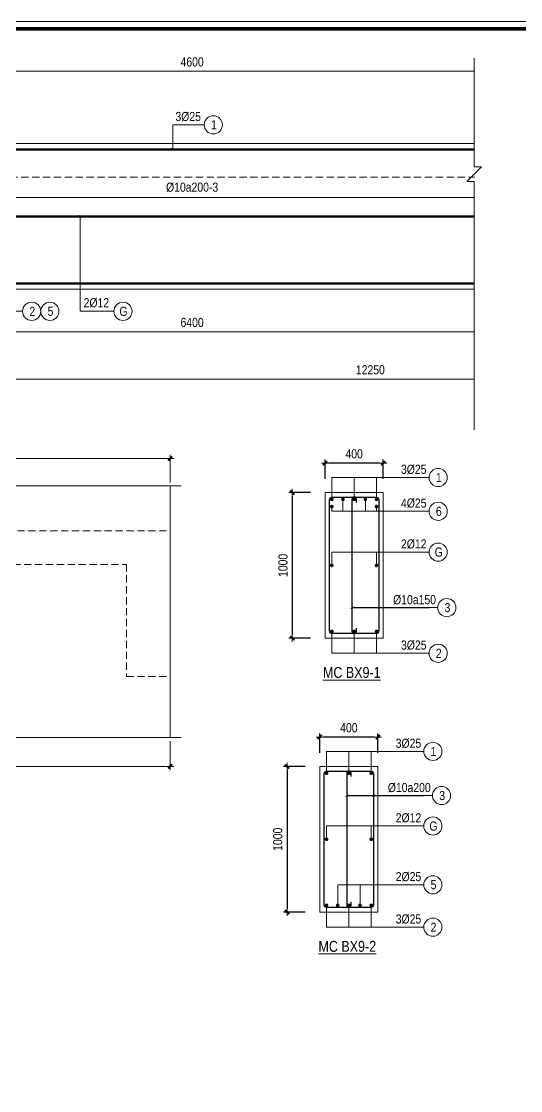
# Model space of a CAD drawing. Header units: millimetres. Extents: x 397144 to 8960116, y 345581 to 674207.
# Drawn here: x 4946229 to 4949661, y 632963 to 640310 of the extents above; entities that cross this region are included whole.
import ezdxf
from ezdxf.enums import TextEntityAlignment as Align
from ezdxf.xclip import XClip

# ---------------------------------------------------------------- set-up
doc = ezdxf.new("R2010")
doc.units = ezdxf.units.MM
doc.header["$XCLIPFRAME"] = 0
doc.header["$PDSIZE"] = -10
doc.linetypes.add('HIDDEN', pattern=[0.375, 0.25, -0.125])
doc.layers.get('0').update_dxf_attribs({"linetype": 'CONTINUOUS'})
doc.layers.get('Defpoints').update_dxf_attribs({"color": 12, "linetype": 'CONTINUOUS'})
for name, color, linetype, lineweight in [('CDAI', 8, 'CONTINUOUS', 30), ('CTHEP', 2, 'CONTINUOUS', 50), ('DBAO', 3, 'CONTINUOUS', 20), ('DGIONG', 4, 'CONTINUOUS', 13), ('KTH', 150, 'CONTINUOUS', 5), ('Net khuat', 8, 'HIDDEN', 13), ('STICK', 1, 'CONTINUOUS', 9), ('TEXT', 7, 'CONTINUOUS', 15)]:
    doc.layers.add(name, color=color, linetype=linetype, lineweight=lineweight)
doc.styles.add('Star-HelCon', font='VHELVCN_0.TTF')
doc.styles.add('TTP-HelCon', font='VHELVCN_0.TTF')
doc.styles.add('VNI-HELVE-CONDENSE', font='VHELVCN_0.TTF')
doc.dimstyles.new('kc-25', dxfattribs={"dimtxt": 62.5, "dimasz": 20, "dimexe": 20, "dimexo": 50, "dimgap": 25, "dimtad": 3, "dimdec": 0, "dimzin": 0, "dimdsep": 46, "dimtxsty": 'VNI-HELVE-CONDENSE', "dimblk": 'DIM', "dimcen": 2.5, "dimclrd": 256, "dimclre": 154, "dimclrt": 7, "dimaunit": 1, "dimadec": 0, "dimazin": 0, "dimtfac": 1, "dimtdec": 0, "dimtix": 1, "dimtmove": 0, "dimatfit": 3, "dimldrblk": 'DOT', "dimfxl": 1, "dimtolj": 1, "dimtzin": 0, "dimarcsym": 0})
doc.dimstyles.new('TTP-25', dxfattribs={"dimscale": 25, "dimtxt": 2.5, "dimasz": 1, "dimexe": 1, "dimexo": 1, "dimgap": 0.09, "dimtad": 0, "dimdec": 4, "dimrnd": 5, "dimzin": 9, "dimdsep": 46, "dimtxsty": 'TTP-HelCon', "dimblk": 'Stick1', "dimcen": 0.09, "dimdle": 1.5, "dimclrd": 256, "dimclre": 256, "dimclrt": 7, "dimadec": 0, "dimazin": 0, "dimtfac": 1, "dimtdec": 4, "dimtmove": 0, "dimatfit": 3, "dimldrblk": '_ArchTick1', "dimfxl": 1, "dimtvp": 1, "dimtolj": 1, "dimtzin": 0, "dimarcsym": 0})

# ---------------------------------------------------------------- blocks, each defined once
blk = doc.blocks.new('Stick1')
at = {"layer": 'STICK'}
h = blk.add_hatch(color=256, dxfattribs=at)
edge = h.paths.add_edge_path()
edge.add_line((0.3, 0.5), (-0.5, -0.3))
edge.add_arc((-0.4, -0.4), 0.141, 135, 315)
edge.add_line((-0.3, -0.5), (0.5, 0.3))
edge.add_arc((0.4, 0.4), 0.141, 315, 495)
blk.add_line((1, 0), (-1, 0), dxfattribs=at)
blk.add_lwpolyline([(0.3, 0.5), (-0.5, -0.3, 1), (-0.3, -0.5), (0.5, 0.3, 1), (0.3, 0.5, 1)], format="xyb", dxfattribs=at)
blk = doc.blocks.new('*D2305')
at = {"layer": 'Defpoints', "color": 0, "transparency": 16777216}
for p in [(9400, -1420), (21650, -1420), (21650, -1618)]:
    blk.add_point(p, dxfattribs=at)
at = {"layer": 'KTH', "lineweight": -2, "transparency": 16777216}
for p, q in [((9400, -1445), (9400, -1643)), ((21650, -1445), (21650, -1643)), ((9425, -1618), (21625, -1618))]:
    blk.add_line(p, q, dxfattribs=at)
at = {"layer": 'KTH', "lineweight": -2, "transparency": 16777216, "xscale": 25, "yscale": 25, "zscale": 25, "rotation": 180}
blk.add_blockref('Stick1', (9400, -1618), dxfattribs=at)
at = {"layer": 'KTH', "lineweight": -2, "transparency": 16777216, "xscale": 25, "yscale": 25, "zscale": 25}
blk.add_blockref('Stick1', (21650, -1618), dxfattribs=at)
at = {"layer": 'KTH', "color": 7, "transparency": 16777216, "insert": (15525, -1554.1), "char_height": 62.5, "attachment_point": 5, "style": 'TTP-HelCon'}
blk.add_mtext('\\A1;12250', dxfattribs=at)
blk = doc.blocks.new('_ArchTick1')
at = {"color": 0, "const_width": 3.81}
blk.add_lwpolyline([(-12.7, -12.7), (12.7, 12.7)], dxfattribs=at)
blk = doc.blocks.new('DIM')
h = blk.add_hatch(color=1)
h.paths.add_polyline_path([(0.49, 0.29, 1), (0.29, 0.49), (-0.19, 0), (0.19, 0)])
h.paths.add_polyline_path([(0.19, 0), (-0.19, 0), (-0.49, -0.29, 1), (-0.29, -0.49)])
at = {"color": 9}
for p, q in [((-0.19, 0), (-1.5, 0)), ((0.19, 0), (1.5, 0))]:
    blk.add_line(p, q, dxfattribs=at)
at = {"color": 1}
for p, q in [((-0.49, -0.29), (0.29, 0.49)), ((-0.29, -0.49), (0.49, 0.29)), ((-0.19, 0), (0.19, 0))]:
    blk.add_line(p, q, dxfattribs=at)
blk.add_arc((-0.39, -0.39), 0.138, 135, 315, dxfattribs=at)
blk = doc.blocks.new('*D2313')
at = {"layer": 'Defpoints', "color": 0, "transparency": 16777216}
for p in [(16600, 497.4), (12000, 308.4), (16600, 308.4)]:
    blk.add_point(p, dxfattribs=at)
at = {"layer": 'KTH', "lineweight": -2, "transparency": 16777216}
for p, q in [((12000, 333.4), (12000, 522.4)), ((16600, 333.4), (16600, 522.4)), ((12025, 497.4), (16575, 497.4))]:
    blk.add_line(p, q, dxfattribs=at)
at = {"layer": 'KTH', "lineweight": -2, "transparency": 16777216, "xscale": 25, "yscale": 25, "zscale": 25, "rotation": 180}
blk.add_blockref('Stick1', (12000, 497.4), dxfattribs=at)
at = {"layer": 'KTH', "lineweight": -2, "transparency": 16777216, "xscale": 25, "yscale": 25, "zscale": 25}
blk.add_blockref('Stick1', (16600, 497.4), dxfattribs=at)
at = {"layer": 'KTH', "color": 7, "transparency": 16777216, "insert": (14300, 561.2), "char_height": 62.5, "attachment_point": 5, "style": 'TTP-HelCon'}
blk.add_mtext('\\A1;4600', dxfattribs=at)
blk = doc.blocks.new('*D2314')
at = {"layer": 'Defpoints', "color": 0, "transparency": 16777216}
for p in [(12000, -230), (16600, -230), (12000, -370)]:
    blk.add_point(p, dxfattribs=at)
at = {"layer": 'KTH', "lineweight": -2, "transparency": 16777216}
for p, q in [((12000, -255), (12000, -395)), ((16600, -255), (16600, -395)), ((16575, -370), (12025, -370))]:
    blk.add_line(p, q, dxfattribs=at)
at = {"layer": 'KTH', "lineweight": -2, "transparency": 16777216, "xscale": 25, "yscale": 25, "zscale": 25, "rotation": 180}
blk.add_blockref('Stick1', (12000, -370), dxfattribs=at)
at = {"layer": 'KTH', "lineweight": -2, "transparency": 16777216, "xscale": 25, "yscale": 25, "zscale": 25}
blk.add_blockref('Stick1', (16600, -370), dxfattribs=at)
at = {"layer": 'KTH', "color": 7, "transparency": 16777216, "insert": (14300, -300.1), "char_height": 62.5, "attachment_point": 5, "style": 'TTP-HelCon'}
blk.add_mtext('\\A1;Þ10a200-3', dxfattribs=at)
blk = doc.blocks.new('*D2297')
at = {"layer": 'Defpoints', "color": 0, "transparency": 16777216}
for p in [(11100, -1000), (17500, -1000), (17500, -1292.6)]:
    blk.add_point(p, dxfattribs=at)
at = {"layer": 'KTH', "lineweight": -2, "transparency": 16777216}
for p, q in [((11100, -1025), (11100, -1317.6)), ((17500, -1025), (17500, -1317.6)), ((11125, -1292.6), (17475, -1292.6))]:
    blk.add_line(p, q, dxfattribs=at)
at = {"layer": 'KTH', "lineweight": -2, "transparency": 16777216, "xscale": 25, "yscale": 25, "zscale": 25, "rotation": 180}
blk.add_blockref('Stick1', (11100, -1292.6), dxfattribs=at)
at = {"layer": 'KTH', "lineweight": -2, "transparency": 16777216, "xscale": 25, "yscale": 25, "zscale": 25}
blk.add_blockref('Stick1', (17500, -1292.6), dxfattribs=at)
at = {"layer": 'KTH', "color": 7, "transparency": 16777216, "insert": (14300, -1228.8), "char_height": 62.5, "attachment_point": 5, "style": 'TTP-HelCon'}
blk.add_mtext('\\A1;6400', dxfattribs=at)
blk = doc.blocks.new('*D1869')
at = {"layer": 'Defpoints', "color": 0, "ltscale": 0.8, "transparency": 16777216}
for p in [(21650, 497.4), (19100, 308.4), (21650, 308.4)]:
    blk.add_point(p, dxfattribs=at)
at = {"layer": 'KTH', "lineweight": -2, "ltscale": 0.8, "transparency": 16777216}
for p, q in [((19100, 333.4), (19100, 522.4)), ((21650, 333.4), (21650, 522.4)), ((19125, 497.4), (21625, 497.4))]:
    blk.add_line(p, q, dxfattribs=at)
at = {"layer": 'KTH', "lineweight": -2, "ltscale": 0.8, "transparency": 16777216, "xscale": 25, "yscale": 25, "zscale": 25, "rotation": 180}
blk.add_blockref('Stick1', (19100, 497.4), dxfattribs=at)
at = {"layer": 'KTH', "lineweight": -2, "ltscale": 0.8, "transparency": 16777216, "xscale": 25, "yscale": 25, "zscale": 25}
blk.add_blockref('Stick1', (21650, 497.4), dxfattribs=at)
at = {"layer": 'KTH', "color": 7, "ltscale": 0.8, "transparency": 16777216, "insert": (20375, 561.2), "char_height": 62.5, "attachment_point": 5, "style": 'TTP-HelCon'}
blk.add_mtext('\\A1;2550', dxfattribs=at)
blk = doc.blocks.new('CHG_XX_Khung ten')
blk.add_lwpolyline([(15, 579), (826, 579), (826, 15), (15, 15)], close=True)
at = {"color": 4, "linetype": 'Continuous', "const_width": 1}
blk.add_lwpolyline([(17, 577), (824, 577), (824, 17), (17, 17)], close=True, dxfattribs=at)
blk = doc.blocks.new('*D987')
at = {"layer": 'Defpoints', "color": 0, "ltscale": 500, "transparency": 16777216}
for p in [(4948316.4, 637274.1), (4948316.4, 637140.8), (4948716.4, 637140.8)]:
    blk.add_point(p, dxfattribs=at)
at = {"layer": 'KTH', "lineweight": -2, "ltscale": 500, "transparency": 16777216}
for p, q in [((4948316.4, 637165.8), (4948316.4, 637299.1)), ((4948691.4, 637274.1), (4948341.4, 637274.1)), ((4948716.4, 637165.8), (4948716.4, 637299.1))]:
    blk.add_line(p, q, dxfattribs=at)
at = {"layer": 'KTH', "lineweight": -2, "ltscale": 500, "transparency": 16777216, "xscale": 25, "yscale": 25, "zscale": 25, "rotation": 180}
blk.add_blockref('Stick1', (4948316.4, 637274.1), dxfattribs=at)
at = {"layer": 'KTH', "lineweight": -2, "ltscale": 500, "transparency": 16777216, "xscale": 25, "yscale": 25, "zscale": 25}
blk.add_blockref('Stick1', (4948716.4, 637274.1), dxfattribs=at)
at = {"layer": 'KTH', "color": 7, "ltscale": 500, "transparency": 16777216, "insert": (4948516.4, 637337.9), "char_height": 62.5, "attachment_point": 5, "style": 'TTP-HelCon'}
blk.add_mtext('\\A1;400', dxfattribs=at)
blk = doc.blocks.new('*D988')
at = {"layer": 'Defpoints', "color": 0, "ltscale": 500, "transparency": 16777216}
for p in [(4948241.3, 637071.8), (4948091.5, 636071.8), (4948241.3, 636071.8)]:
    blk.add_point(p, dxfattribs=at)
at = {"layer": 'KTH', "lineweight": -2, "ltscale": 500, "transparency": 16777216}
for p, q in [((4948216.3, 637071.8), (4948066.5, 637071.8)), ((4948091.5, 637046.8), (4948091.5, 636096.8)), ((4948216.3, 636071.8), (4948066.5, 636071.8))]:
    blk.add_line(p, q, dxfattribs=at)
at = {"layer": 'KTH', "lineweight": -2, "ltscale": 500, "transparency": 16777216, "xscale": 25, "yscale": 25, "zscale": 25}
for p, rotation in [((4948091.5, 637071.8), 90), ((4948091.5, 636071.8), 270)]:
    blk.add_blockref('Stick1', p, dxfattribs=dict(at, rotation=rotation))
at = {"layer": 'KTH', "color": 7, "ltscale": 500, "transparency": 16777216, "insert": (4948027.6, 636571.8), "char_height": 62.5, "attachment_point": 5, "rotation": 90, "style": 'TTP-HelCon'}
blk.add_mtext('\\A1;1000', dxfattribs=at)
blk = doc.blocks.new('*D989')
at = {"layer": 'Defpoints', "color": 0, "ltscale": 500, "transparency": 16777216}
for p in [(4948280.2, 635392.2), (4948280.2, 635259), (4948680.2, 635259)]:
    blk.add_point(p, dxfattribs=at)
at = {"layer": 'KTH', "lineweight": -2, "ltscale": 500, "transparency": 16777216}
for p, q in [((4948280.2, 635284), (4948280.2, 635417.2)), ((4948680.2, 635284), (4948680.2, 635417.2)), ((4948655.2, 635392.2), (4948305.2, 635392.2))]:
    blk.add_line(p, q, dxfattribs=at)
at = {"layer": 'KTH', "lineweight": -2, "ltscale": 500, "transparency": 16777216, "xscale": 25, "yscale": 25, "zscale": 25, "rotation": 180}
blk.add_blockref('Stick1', (4948280.2, 635392.2), dxfattribs=at)
at = {"layer": 'KTH', "lineweight": -2, "ltscale": 500, "transparency": 16777216, "xscale": 25, "yscale": 25, "zscale": 25}
blk.add_blockref('Stick1', (4948680.2, 635392.2), dxfattribs=at)
at = {"layer": 'KTH', "color": 7, "ltscale": 500, "transparency": 16777216, "insert": (4948480.2, 635456.1), "char_height": 62.5, "attachment_point": 5, "style": 'TTP-HelCon'}
blk.add_mtext('\\A1;400', dxfattribs=at)
blk = doc.blocks.new('*D990')
at = {"layer": 'Defpoints', "color": 0, "ltscale": 500, "transparency": 16777216}
for p in [(4948205.1, 635190), (4948055.2, 634190), (4948205.1, 634190)]:
    blk.add_point(p, dxfattribs=at)
at = {"layer": 'KTH', "lineweight": -2, "ltscale": 500, "transparency": 16777216}
for p, q in [((4948180.1, 635190), (4948030.2, 635190)), ((4948055.2, 635165), (4948055.2, 634215)), ((4948180.1, 634190), (4948030.2, 634190))]:
    blk.add_line(p, q, dxfattribs=at)
at = {"layer": 'KTH', "lineweight": -2, "ltscale": 500, "transparency": 16777216, "xscale": 25, "yscale": 25, "zscale": 25}
for p, rotation in [((4948055.2, 635190), 90), ((4948055.2, 634190), 270)]:
    blk.add_blockref('Stick1', p, dxfattribs=dict(at, rotation=rotation))
at = {"layer": 'KTH', "color": 7, "ltscale": 500, "transparency": 16777216, "insert": (4947991.4, 634690), "char_height": 62.5, "attachment_point": 5, "rotation": 90, "style": 'TTP-HelCon'}
blk.add_mtext('\\A1;1000', dxfattribs=at)
blk = doc.blocks.new('BX-9')
at = {"layer": 'CTHEP'}
blk.add_line((2652.86594, -500), (19670.32131, -500), dxfattribs=at)
for points in [[(20100, -39), (2150, -39)], [(2800, -961), (19450, -961)]]:
    blk.add_lwpolyline(points, dxfattribs=at)
at = {"layer": 'DBAO'}
for points in [[(21650, 308.39434), (21650, 0), (21650, 0), (21650, -1000), (21650, -1000), (21650, -1420)], [(9500, 0), (19100, 0)], [(9500, -1000), (19100, -1000)]]:
    blk.add_lwpolyline(points, dxfattribs=at)
at = {"layer": 'DGIONG'}
for points in [[(19025, 308.39434), (20300, 308.39434), (20300, 383.39434), (20450, 233.39434), (20450, 308.39434), (21725, 308.39434)], [(19025, -1420), (20300, -1420), (20300, -1345), (20450, -1495), (20450, -1420), (21725, -1420)]]:
    blk.add_lwpolyline(points, dxfattribs=at)
for centre in [(14445.49922, 129.50911), (13197.41088, -1152.04426), (13322.41088, -1152.04426), (13824.38191, -1152.04426)]:
    blk.add_circle(centre, 62.5, dxfattribs=at)
at = {"layer": 'Net khuat', "ltscale": 200}
blk.add_line((19100, 0), (21650, 0), dxfattribs=at)
blk.add_lwpolyline([(0, -1000), (0, -1000), (300, -1000), (300, -230), (21350, -230), (21350, -1000), (21350, -1000), (21650, -1000)], dxfattribs=at)
at = {"layer": 'TEXT', "style": 'TTP-HelCon'}
for s, p in [('3Þ25', (14185.37534, 155.36205, 0)), ('2Þ12', (13554.36274, -1124.1472, 0))]:
    blk.add_text(s, height=62.5, dxfattribs=at).set_placement(p)
at = {"layer": 'TEXT', "style": 'Star-HelCon'}
for s, p in [('1', (14449.66589, 129.50911)), ('2', (13201.57754, -1152.04426)), ('5', (13326.57754, -1152.04426)), ('G', (13828.54858, -1152.04426))]:
    blk.add_text(s, height=62.5, dxfattribs=at).set_placement(p, align=Align.MIDDLE)
at = {"layer": 'KTH'}
for base, p1, p2, picture, middle in [((16600, 497.39434), (12000, 308.39434), (16600, 308.39434), '*D2313', (14300, 561.22767)), ((21650, -1617.97787), (9400, -1420), (21650, -1420), '*D2305', (15525, -1554.14454))]:
    dim = blk.add_linear_dim(base=base, p1=p1, p2=p2, angle=180, dimstyle='TTP-25', override={"dimtmove": 1}, dxfattribs=at)
    dim.commit()
    dim.dimension.update_dxf_attribs({"geometry": picture, "text_midpoint": middle})
at = {"layer": 'KTH', "ltscale": 0.8}
dim = blk.add_linear_dim(base=(21650, 497.39434), p1=(19100, 308.39434), p2=(21650, 308.39434), angle=180, dimstyle='TTP-25', override={"dimtmove": 1}, dxfattribs=at)
dim.commit()
dim.dimension.update_dxf_attribs({"geometry": '*D1869', "text_midpoint": (20375, 561.22767)})
at = {"layer": 'KTH'}
dim = blk.add_linear_dim(base=(12000, -370.01318), p1=(16600, -230), p2=(12000, -230), angle=180, text='Þ10a200-3', dimstyle='TTP-25', override={"dimtmove": 1}, dxfattribs=at)
dim.commit()
dim.dimension.update_dxf_attribs({"geometry": '*D2314', "text_midpoint": (14300, -300.09651)})
dim = blk.add_linear_dim(base=(17500, -1292.60732), p1=(11100, -1000), p2=(17500, -1000), dimstyle='TTP-25', dxfattribs=at)
dim.commit()
dim.dimension.update_dxf_attribs({"geometry": '*D2297', "text_midpoint": (14300, -1228.77398)})
at = {"layer": 'DGIONG'}
for points in [[(14166.86357, -39), (14166.8633, 129.50911), (14382.99922, 129.50911)], [(13531.35097, -500), (13531.35071, -1152.04426), (13761.88191, -1152.04426)], [(12705.90225, -961), (12705.90198, -1152.04426), (13134.91088, -1152.04426)]]:
    blk.add_leader(points, dimstyle='kc-25', override={"dimtad": 0, "dimldrblk": 'ArchTick', "dimfxl": 100, "dimarcsym": 1}, dxfattribs=at)

msp = doc.modelspace()

# ---------------------------------------------------------------- linework, layer by layer
at = {"layer": 'DGIONG'}
msp.add_lwpolyline([(4949341.47715, 640057.41814), (4949341.47715, 639310.0238), (4949391.47715, 639310.0238), (4949291.47715, 639210.0238), (4949341.47715, 639210.0238), (4949341.47715, 637504.15754)], dxfattribs=at)

# ---------------------------------------------------------------- block references
at = {"layer": 'Net khuat', "ltscale": 200}
ref = msp.add_blockref('BX-9', (4933102.76908, 639469.38563), dxfattribs=at)
XClip(ref).set_block_clipping_path([(-714.0557178405, -2046.256759821), (16241.5496959416, 707.5)])
ref = msp.add_blockref('BX-9', (4925601.61364, 636808.84541), dxfattribs=at)
XClip(ref).set_block_clipping_path([(6771.0000034071, -2039.0452867076), (22046.430973654, 681.3943403745)])

# ---------------------------------------------------------------- next in the draw order: block references
at = {"layer": 'KTH', "ltscale": 0.8, "xscale": 25.92478421702978, "yscale": 25.92478421702978, "zscale": 25.92478421702978}
msp.add_blockref('CHG_XX_Khung ten', (4931850.59969, 625299.06132), dxfattribs=at)

# ---------------------------------------------------------------- next in the draw order: linework, layer by layer
at = {"layer": 'CDAI'}
for points in [[(4948366.44668, 637040.57439), (4948666.44668, 637040.57439, -0.4142135624), (4948685.19668, 637021.82439), (4948685.19668, 636121.82439, -0.4142135624), (4948666.44668, 636103.07439), (4948366.44668, 636103.07439, -0.4142135624), (4948347.69668, 636121.82439), (4948347.69668, 637021.82439, -0.4142135624)], [(4948330.21947, 635158.74021), (4948630.21947, 635158.74021, -0.4142135624), (4948648.96947, 635139.99021), (4948648.96947, 634239.99021, -0.4142135624), (4948630.21947, 634221.24021), (4948330.21947, 634221.24021, -0.4142135624), (4948311.46947, 634239.99021), (4948311.46947, 635139.99021, -0.4142135624)]]:
    msp.add_lwpolyline(points, format="xyb", close=True, dxfattribs=at)
for points in [[(4948531.44668, 637003.6544), (4948531.44668, 637025.57439, 0.4142135624), (4948516.44668, 637040.57439), (4948516.44668, 637040.57439, 0.4142135624), (4948501.44668, 637025.57439), (4948501.44668, 636118.07439, 0.4142135624), (4948516.44668, 636103.07439), (4948516.44668, 636103.07439, 0.4142135624), (4948531.44668, 636118.07439), (4948531.44668, 636139.99438)], [(4948495.21947, 635121.82022), (4948495.21947, 635143.74021, 0.4142135624), (4948480.21947, 635158.74021), (4948480.21947, 635158.74021, 0.4142135624), (4948465.21947, 635143.74021), (4948465.21947, 634236.24021, 0.4142135624), (4948480.21947, 634221.24021), (4948480.21947, 634221.24021, 0.4142135624), (4948495.21947, 634236.24021), (4948495.21947, 634258.1602)]]:
    msp.add_lwpolyline(points, format="xyb", dxfattribs=at)
at = {"layer": 'CTHEP', "const_width": 12.5}
for points in [[(4948356.44668, 637025.57439, 1), (4948368.94668, 637025.57439, 1)], [(4948433.32168, 637025.57439, 1), (4948445.82168, 637025.57439, 1)], [(4948510.19668, 637025.57439, 1), (4948522.69668, 637025.57439, 1)], [(4948599.57168, 637025.57439, -1), (4948587.07168, 637025.57439, -1)], [(4948663.94668, 637025.57439, 1), (4948676.44668, 637025.57439, 1)], [(4948356.44668, 636975.57439, 1), (4948368.94668, 636975.57439, 1)], [(4948663.94668, 636975.57439, 1), (4948676.44668, 636975.57439, 1)], [(4948356.44668, 636571.82439, 1), (4948368.94668, 636571.82439, 1)], [(4948663.94668, 636571.82439, 1), (4948676.44668, 636571.82439, 1)], [(4948356.44668, 636118.07439, 1), (4948368.94668, 636118.07439, 1)], [(4948510.19668, 636118.07439, 1), (4948522.69668, 636118.07439, 1)], [(4948663.94668, 636118.07439, 1), (4948676.44668, 636118.07439, 1)], [(4948320.21947, 635143.74021, 1), (4948332.71947, 635143.74021, 1)], [(4948473.96947, 635143.74021, 1), (4948486.46947, 635143.74021, 1)], [(4948627.71947, 635143.74021, 1), (4948640.21947, 635143.74021, 1)], [(4948320.21947, 634689.99021, 1), (4948332.71947, 634689.99021, 1)], [(4948627.71947, 634689.99021, 1), (4948640.21947, 634689.99021, 1)], [(4948320.21947, 634236.24021, 1), (4948332.71947, 634236.24021, 1)], [(4948397.09447, 634236.24021, 1), (4948409.59447, 634236.24021, 1)], [(4948473.96947, 634236.24021, 1), (4948486.46947, 634236.24021, 1)], [(4948550.84447, 634236.24021, 1), (4948563.34447, 634236.24021, 1)], [(4948627.71947, 634236.24021, 1), (4948640.21947, 634236.24021, 1)]]:
    msp.add_lwpolyline(points, format="xyb", close=True, dxfattribs=at)
at = {"layer": 'DBAO', "flags": 128}
for points in [[(4948716.44668, 637071.82439), (4948716.44668, 636071.82439), (4948316.44668, 636071.82439), (4948316.44668, 637071.82439)], [(4948316.44668, 637071.82439), (4948716.44668, 637071.82439)], [(4948680.21947, 635189.99021), (4948680.21947, 634189.99021), (4948280.21947, 634189.99021), (4948280.21947, 635189.99021)], [(4948280.21947, 635189.99021), (4948680.21947, 635189.99021)]]:
    msp.add_lwpolyline(points, dxfattribs=at)
at = {"layer": 'DGIONG'}
for p, q in [((4948362.69668, 637025.57439), (4948362.69668, 637175.57439)), ((4948362.69668, 637175.57439), (4949031.44668, 637175.57439)), ((4948516.44668, 637025.57439), (4948516.44668, 637175.57439)), ((4948670.19668, 637025.57439), (4948670.19668, 637175.57439)), ((4948439.57168, 637025.57439), (4948439.57168, 636943.65135)), ((4948593.32168, 637025.57439), (4948593.32168, 636943.65135)), ((4948362.69668, 636943.65135), (4948362.69668, 636975.57439)), ((4948362.69668, 636943.65135), (4949031.44668, 636943.65135)), ((4948670.19668, 636943.65135), (4948670.19668, 636975.57439)), ((4948362.69668, 636571.82439), (4948362.69668, 636662.98203)), ((4948362.69668, 636662.98203), (4949031.44668, 636662.98203)), ((4948670.03003, 636571.82661), (4948670.03003, 636662.98425)), ((4948685.19668, 636281.68267), (4949090.94668, 636281.68267)), ((4948362.69668, 635968.07439), (4948362.69668, 636118.07439)), ((4948516.44668, 635968.07439), (4948516.44668, 636118.07439)), ((4948670.19668, 635968.07439), (4948670.19668, 636118.07439)), ((4948362.69668, 635968.07439), (4949031.44668, 635968.07439)), ((4948326.46947, 635143.74021), (4948326.46947, 635293.74021)), ((4948326.46947, 635293.74021), (4948995.21947, 635293.74021)), ((4948480.21947, 635143.74021), (4948480.21947, 635293.74021)), ((4948633.96947, 635143.74021), (4948633.96947, 635293.74021)), ((4948648.96947, 634990.79622), (4949054.71947, 634990.79622)), ((4948326.46947, 634689.99021), (4948326.46947, 634781.14786)), ((4948326.46947, 634781.14786), (4948995.21947, 634781.14786)), ((4948633.96947, 634689.99021), (4948633.96947, 634781.14786)), ((4948403.34447, 634377.37718), (4948995.21947, 634377.37718)), ((4948403.34447, 634236.24021), (4948403.34447, 634377.37718)), ((4948557.09447, 634236.24021), (4948557.09447, 634377.37718)), ((4948326.46947, 634086.24021), (4948326.46947, 634236.24021)), ((4948480.21947, 634086.24021), (4948480.21947, 634236.24021)), ((4948633.96947, 634086.24021), (4948633.96947, 634236.24021)), ((4948326.46947, 634086.24021), (4948995.21947, 634086.24021))]:
    msp.add_line(p, q, dxfattribs=at)
for centre in [(4949093.94668, 637175.57439), (4949093.94668, 636943.65135), (4949093.94668, 636662.98203), (4949153.44668, 636281.68267), (4949093.94668, 635968.07439), (4949057.71947, 635293.74021), (4949117.21947, 634990.79622), (4949057.71947, 634781.14786), (4949057.71947, 634377.37718), (4949057.71947, 634086.24021)]:
    msp.add_circle(centre, 62.5, dxfattribs=at)

# ---------------------------------------------------------------- next in the draw order: texts
at = {"layer": 'TEXT', "style": 'TTP-HelCon'}
for s, height, p in [('3Þ25', 62.5, (4948925.94668, 637200.57439)), ('4Þ25', 62.5, (4948925.94668, 636968.65135)), ('2Þ12', 62.5, (4948925.94668, 636687.98203)), ('Þ10a150', 62.5, (4948931.44668, 636305.18267)), ('3Þ25', 62.5, (4948926.21202, 635993.07439)), ('%%UMC BX9-1', 75, (4948500.2265, 635798.53085)), ('3Þ25', 62.5, (4948889.71947, 635318.74021)), ('Þ10a200', 62.5, (4948895.21947, 635014.29622)), ('2Þ12', 62.5, (4948889.71947, 634806.14786)), ('2Þ25', 62.5, (4948889.71947, 634402.37718)), ('3Þ25', 62.5, (4948889.98482, 634111.24021)), ('%%UMC BX9-2', 75, (4948469.28293, 633916.69668))]:
    msp.add_text(s, height=height, dxfattribs=at).set_placement(p, align=Align.CENTER)
at = {"layer": 'TEXT', "style": 'Star-HelCon'}
for s, p in [('1', (4949098.11335, 637175.57439)), ('6', (4949098.11335, 636943.65135)), ('G', (4949098.11335, 636662.98203)), ('3', (4949157.61335, 636281.68267)), ('2', (4949098.11335, 635968.07439)), ('1', (4949061.88614, 635293.74021)), ('3', (4949121.38614, 634990.79622)), ('G', (4949061.88614, 634781.14786)), ('5', (4949061.88614, 634377.37718)), ('2', (4949061.88614, 634086.24021))]:
    msp.add_text(s, height=62.5, dxfattribs=at).set_placement(p, align=Align.MIDDLE)

# ---------------------------------------------------------------- next in the draw order: dimensions: what is measured, and where the dimension line sits
at = {"layer": 'KTH', "ltscale": 500}
for base, p1, p2, picture, middle in [((4948316.44668, 637274.07439), (4948716.44668, 637140.83633), (4948316.44668, 637140.83633), '*D987', (4948516.44668, 637337.90772)), ((4948280.21947, 635392.24021), (4948680.21947, 635259.00216), (4948280.21947, 635259.00216), '*D989', (4948480.21947, 635456.07355))]:
    dim = msp.add_linear_dim(base=base, p1=p1, p2=p2, dimstyle='TTP-25', override={"dimtxsty": 'TTP-HelCon'}, dxfattribs=at)
    dim.commit()
    dim.dimension.update_dxf_attribs({"geometry": picture, "text_midpoint": middle})
for base, p1, p2, picture, middle in [((4948091.46013, 636071.82439), (4948241.29294, 637071.82439), (4948241.29294, 636071.82439), '*D988', (4948027.62679, 636571.82439)), ((4948055.23292, 634189.99021), (4948205.06573, 635189.99021), (4948205.06573, 634189.99021), '*D990', (4947991.39959, 634689.99021))]:
    dim = msp.add_linear_dim(base=base, p1=p1, p2=p2, angle=90, dimstyle='TTP-25', override={"dimtxsty": 'TTP-HelCon'}, dxfattribs=at)
    dim.commit()
    dim.dimension.update_dxf_attribs({"geometry": picture, "text_midpoint": middle})

# ---------------------------------------------------------------- next in the draw order: leaders
at = {"layer": 'DGIONG'}
for points in [[(4948501.44668, 636281.68267), (4948847.37713, 636281.68267)], [(4948685.19668, 636281.68267), (4949031.12713, 636281.68267)], [(4948465.21947, 634990.79622), (4948811.14992, 634990.79622)], [(4948648.96947, 634990.79622), (4948994.89992, 634990.79622)]]:
    msp.add_leader(points, dimstyle='kc-25', override={"dimtad": 0, "dimldrblk": 'ArchTick', "dimfxl": 100, "dimarcsym": 1}, dxfattribs=at)

doc.saveas('drawing.dxf')
